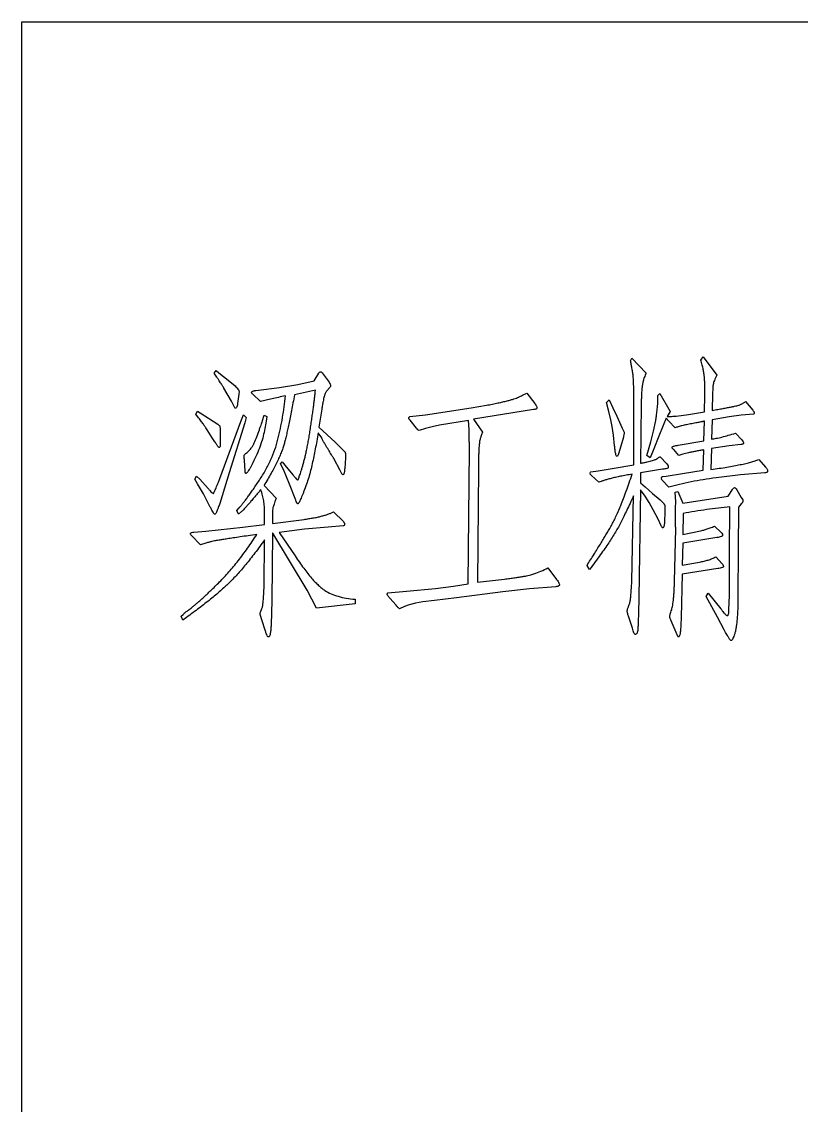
# Model space of a CAD drawing. Header units: millimetres. Extents: x 567 to 1204, y -320 to 307.
# Drawn here: x 600.8 to 719.2, y 142.4 to 306.9 of the extents above; entities that cross this region are included whole.
import ezdxf

# ---------------------------------------------------------------- set-up
doc = ezdxf.new("R2010")
doc.units = ezdxf.units.MM

msp = doc.modelspace()

# ---------------------------------------------------------------- linework, layer by layer
at = {"color": 7, "linetype": 'Continuous', "lineweight": 25}
for p, q in [((600.83, -208.14), (600.83, 306.86)), ((600.83, 306.86), (955.83, 306.86))]:
    msp.add_line(p, q, dxfattribs=at)
at = {"color": 1, "linetype": 'Continuous', "lineweight": 25}
for p, q in [((693.25, 255.42), (693.46, 255.81)), ((693.46, 255.81), (695.62, 253.53)), ((703.95, 255.51), (704.3, 255.99)), ((704.3, 255.99), (706.37, 253.22)), ((630.07, 253.53), (630.33, 253.95)), ((630.46, 252.92), (630.07, 253.53)), ((630.33, 253.95), (630.76, 253.57)), ((630.76, 253.57), (632.18, 252.45)), ((645.25, 252.36), (645.94, 253.53)), ((646.46, 253.57), (647.5, 252.14)), ((632.18, 252.45), (633.22, 251.58)), ((639.95, 251.36), (642.75, 251.8)), ((642.75, 251.8), (645.25, 252.36)), ((632.7, 249.26), (631.54, 251.24)), ((633.78, 250.33), (633.61, 248.91)), ((633.82, 250.76), (633.78, 250.33)), ((637.1, 249.21), (635.9, 250.33)), ((636.37, 250.89), (639.95, 251.36)), ((645.43, 250.94), (642.24, 250.25)), ((647.59, 251.36), (647.11, 250.81)), ((677.52, 250.5), (678.73, 248.91)), ((693.77, 239.63), (693.77, 249.95)), ((697.39, 250.16), (697.69, 250.42)), ((697.39, 249.12), (697.39, 250.16)), ((697.69, 250.42), (699.29, 247.7)), ((704.47, 247.66), (704.55, 250.16)), ((705.71, 250.46), (705.63, 247.87)), ((633.17, 248.26), (632.7, 249.26)), ((669.06, 248.26), (671.39, 248.65)), ((689.62, 249.08), (690.01, 249.47)), ((689.97, 247.7), (689.62, 249.08)), ((690.01, 249.47), (690.57, 248.26)), ((694.89, 248.78), (694.76, 239.85)), ((710.68, 249.21), (711.8, 247.91)), ((627.27, 247.31), (627.52, 247.74)), ((627.69, 246.75), (627.27, 247.31)), ((627.52, 247.74), (627.91, 247.53)), ((627.91, 247.53), (630.58, 245.8)), ((634.08, 246.19), (634.51, 247.22)), ((634.51, 247.22), (634.9, 246.79)), ((634.9, 246.79), (634.69, 246.01)), ((637.4, 246.36), (637.62, 247.14)), ((637.62, 247.14), (638.05, 246.97)), ((638.05, 246.97), (637.92, 246.23)), ((646.38, 248.05), (645.94, 245.32)), ((659.74, 246.97), (662.11, 247.22)), ((662.11, 247.22), (669.06, 248.26)), ((678.51, 248), (669.4, 246.53)), ((690.27, 246.45), (689.97, 247.7)), ((690.57, 248.26), (691.18, 247.01)), ((691.18, 247.01), (692, 245.2)), ((698.68, 246.7), (698.21, 245.59)), ((699.07, 246.23), (698.68, 246.7)), ((699.29, 247.7), (698.81, 246.97)), ((700.19, 247.01), (702.05, 247.27)), ((702.05, 247.27), (704.47, 247.66)), ((708.22, 246.88), (705.63, 246.45)), ((710.07, 247.14), (708.22, 246.88)), ((711.97, 247.31), (710.07, 247.14)), ((630.89, 237.52), (634.08, 246.19)), ((634.69, 246.01), (632.35, 238.42)), ((645.94, 245.32), (648.41, 243.04)), ((660.77, 245.2), (659.78, 246.4)), ((662.11, 245.11), (661.16, 244.81)), ((663.15, 245.37), (662.11, 245.11)), ((664.23, 245.63), (663.15, 245.37)), ((668.67, 246.36), (664.23, 245.63)), ((668.75, 244.98), (668.67, 246.36)), ((669.4, 246.53), (670.79, 244.55)), ((690.44, 245.41), (690.27, 246.45)), ((690.66, 244.12), (690.44, 245.41)), ((692, 245.2), (692.25, 244.68)), ((696.74, 244.72), (697.08, 246.32)), ((698.21, 245.59), (697.56, 243.94)), ((700.02, 245.24), (699.07, 246.23)), ((704.38, 243.25), (704.47, 246.23)), ((705.63, 246.45), (705.54, 243.51)), ((629.76, 243.73), (628.99, 244.94)), ((630.97, 244.25), (630.97, 242.65)), ((646.38, 243.69), (645.86, 244.46)), ((690.83, 242.48), (690.66, 244.12)), ((692.17, 243.82), (691.48, 241.44)), ((696.31, 243.12), (696.74, 244.72)), ((697.56, 243.94), (696.78, 242.04)), ((709.21, 244.42), (710.16, 243.39)), ((648.41, 243.04), (649.49, 242.01)), ((668.62, 221.55), (668.8, 241.96)), ((695.75, 241.05), (696.31, 243.12)), ((696.78, 242.04), (696.22, 240.66)), ((700.58, 241.05), (699.81, 241.92)), ((700.5, 242.61), (704.38, 243.25)), ((704.3, 238.81), (704.38, 241.87)), ((705.54, 242.09), (705.46, 238.9)), ((708.22, 242.48), (705.54, 242.09)), ((709.99, 242.7), (708.22, 242.48)), ((634.73, 238.68), (634.64, 240.28)), ((649.14, 238.85), (648.28, 240.45)), ((649.96, 240.66), (649.88, 239.07)), ((696.22, 240.66), (695.75, 241.05)), ((697.77, 240.84), (698.77, 239.76)), ((712.71, 240.41), (713.74, 239.28)), ((640.12, 239.76), (640.38, 240.06)), ((640.56, 238.9), (640.12, 239.76)), ((640.38, 240.06), (640.77, 239.59)), ((641.5, 236.69), (640.56, 238.9)), ((640.77, 239.59), (641.97, 238.12)), ((649.49, 238.16), (649.14, 238.85)), ((670.18, 239.07), (670.01, 221.81)), ((687.21, 238.55), (688.33, 238.73)), ((688.33, 238.73), (690.44, 239.07)), ((690.44, 239.07), (693.77, 239.63)), ((698.12, 238.94), (694.76, 238.42)), ((701.14, 238.29), (704.3, 238.81)), ((627.13, 237.43), (627.39, 237.9)), ((627.52, 236.74), (627.13, 237.43)), ((627.39, 237.9), (627.87, 237.43)), ((627.87, 237.43), (629.16, 236)), ((632.35, 238.42), (630.89, 233.76)), ((688.45, 236.96), (687.34, 237.99)), ((694.76, 238.42), (694.76, 236.87)), ((694.76, 236.87), (695.49, 236.27)), ((698.08, 237.82), (698.68, 237.9)), ((699.07, 236.22), (698.08, 237.3)), ((698.68, 237.9), (701.14, 238.29)), ((709.95, 238.12), (706.23, 237.65)), ((713.65, 238.42), (709.95, 238.12)), ((628.43, 235.19), (627.52, 236.74)), ((629.46, 233.2), (628.43, 235.19)), ((637.62, 236.48), (639.48, 234.54)), ((642.45, 234.24), (641.5, 236.69)), ((694.76, 235.83), (694.5, 219.43)), ((695.45, 234.88), (694.76, 235.83)), ((695.49, 236.27), (696.61, 235.27)), ((696.61, 235.27), (697.77, 234.28)), ((700.02, 235.45), (700.45, 235.58)), ((700.11, 233.98), (700.02, 235.45)), ((700.45, 235.58), (701.19, 233.8)), ((708.09, 234.84), (708.74, 235.88)), ((709.38, 235.83), (710.07, 234.67)), ((693.46, 221.98), (693.72, 234.93)), ((696.09, 233.89), (695.45, 234.88)), ((696.7, 232.77), (696.09, 233.89)), ((697.77, 234.28), (698.29, 233.76)), ((701.19, 233.8), (708.09, 234.84)), ((710.07, 233.68), (709.65, 233.2)), ((710.07, 234.67), (710.29, 234.28)), ((633.48, 232.69), (633.86, 233.11)), ((633.73, 232.12), (633.48, 232.69)), ((634.21, 232.51), (633.73, 232.12)), ((637.7, 230.57), (637.7, 232.25)), ((638.91, 232.12), (638.91, 230.7)), ((648.15, 232.47), (649.66, 231)), ((697.43, 231.39), (696.7, 232.77)), ((698.47, 232.34), (698.43, 231.13)), ((701.23, 232.25), (701.19, 229.06)), ((708.3, 226.43), (708.35, 233.24)), ((709.65, 233.2), (709.6, 226.68)), ((634.38, 230.18), (637.7, 230.57)), ((638.91, 230.7), (643.7, 231.34)), ((649.61, 230.35), (647.37, 230.18)), ((697.91, 230.35), (697.43, 231.39)), ((706.02, 230.31), (707.01, 229.36)), ((627.96, 227.46), (626.61, 228.89)), ((626.96, 229.41), (628.77, 229.53)), ((628.77, 229.53), (634.38, 230.18)), ((638.91, 229.23), (638.78, 219.01)), ((638.96, 229.23), (638.91, 229.23)), ((644.18, 220.6), (638.96, 229.23)), ((643.75, 229.83), (639.9, 229.36)), ((639.9, 229.36), (642.32, 225.82)), ((647.37, 230.18), (643.75, 229.83)), ((699.94, 221.98), (700.11, 229.92)), ((701.19, 229.06), (703.86, 229.58)), ((706.37, 228.58), (701.19, 227.72)), ((637.62, 221.16), (637.7, 228.24)), ((701.19, 227.72), (701.1, 224.4)), ((706.19, 225.65), (707.14, 224.61)), ((708.26, 219.78), (708.3, 226.43)), ((709.6, 226.68), (709.56, 219.78)), ((680.71, 223.97), (682.04, 222.24)), ((687.04, 223.75), (686.65, 224.36)), ((701.1, 224.4), (703.73, 224.87)), ((706.49, 223.88), (701.1, 223.02)), ((670.01, 221.81), (674.1, 222.29)), ((701.1, 223.02), (700.93, 216.46)), ((637.53, 219.4), (637.62, 221.16)), ((645.6, 217.88), (644.18, 220.6)), ((656.42, 220.21), (659.26, 220.43)), ((659.26, 220.43), (663.66, 220.86)), ((663.66, 220.86), (666.38, 221.2)), ((666.38, 221.2), (668.62, 221.55)), ((673.89, 220.34), (666.85, 219.43)), ((677.9, 220.82), (673.89, 220.34)), ((681.91, 221.12), (677.9, 220.82)), ((638.78, 219.01), (638.7, 215.34)), ((651.43, 219.22), (651.43, 218.53)), ((657.67, 218.32), (656.72, 219.4)), ((661.72, 218.83), (660.6, 218.62)), ((663.49, 219.05), (661.72, 218.83)), ((666.85, 219.43), (663.49, 219.05)), ((694.5, 219.43), (694.46, 217.15)), ((704.72, 219.65), (705.02, 220.12)), ((706.45, 216.5), (704.72, 219.65)), ((705.02, 220.12), (706.97, 217.75)), ((708.18, 217.67), (708.26, 219.78)), ((651.43, 218.53), (645.6, 217.88)), ((658.96, 218.1), (658.19, 217.75)), ((659.65, 218.36), (658.96, 218.1)), ((660.6, 218.62), (659.65, 218.36)), ((694.46, 217.15), (694.41, 215.73)), ((625.06, 216.67), (625.32, 216.93)), ((625.28, 216.07), (625.06, 216.67)), ((625.84, 216.46), (625.28, 216.07)), ((637.31, 215.94), (637.01, 216.89)), ((637.79, 214.52), (637.31, 215.94)), ((693.55, 214.82), (692.94, 216.63)), ((700.33, 213.83), (699.42, 215.94)), ((707.48, 214.56), (706.45, 216.5))]:
    msp.add_line(p, q, dxfattribs=at)
for points, knots in [([(693.77, 249.95), (693.77, 250.08), (693.77, 250.36), (693.75, 250.81), (693.74, 251.32), (693.72, 251.86), (693.7, 252.39), (693.67, 252.86), (693.64, 253.26), (693.59, 253.59), (693.53, 253.94), (693.45, 254.35), (693.36, 254.86), (693.29, 255.22), (693.25, 255.42)], [0, 0, 0, 0, 0.071847, 0.152998, 0.245733, 0.347768, 0.448693, 0.534641, 0.605566, 0.661778, 0.719312, 0.795909, 0.889091, 1, 1, 1, 1]), ([(704.55, 250.16), (704.55, 250.44), (704.54, 250.98), (704.54, 251.73), (704.5, 252.37), (704.47, 252.94), (704.4, 253.5), (704.3, 254.1), (704.14, 254.78), (704.01, 255.26), (703.95, 255.51)], [0, 0, 0, 0, 0.158447, 0.29681, 0.416379, 0.515955, 0.613631, 0.726376, 0.856037, 1, 1, 1, 1]), ([(645.94, 253.53), (645.98, 253.59), (646.03, 253.69), (646.18, 253.77), (646.34, 253.71), (646.42, 253.62), (646.46, 253.57)], [0, 0, 0, 0, 0.297445, 0.495196, 0.700627, 1, 1, 1, 1]), ([(695.62, 253.53), (695.52, 253.31), (695.33, 252.92), (695.16, 252.32), (695.06, 251.71), (694.97, 251.16), (694.92, 250.61), (694.9, 250.09), (694.89, 249.47), (694.89, 249.02), (694.89, 248.78)], [0, 0, 0, 0, 0.145641, 0.266505, 0.385613, 0.527928, 0.613908, 0.722044, 0.849837, 1, 1, 1, 1]), ([(706.37, 253.22), (706.29, 253.08), (706.15, 252.82), (705.99, 252.44), (705.87, 252.11), (705.79, 251.82), (705.76, 251.54), (705.73, 251.22), (705.72, 250.86), (705.72, 250.6), (705.71, 250.46)], [0, 0, 0, 0, 0.1667, 0.309753, 0.429749, 0.528226, 0.622359, 0.731438, 0.857984, 1, 1, 1, 1]), ([(631.54, 251.24), (631.53, 251.25), (631.5, 251.3), (631.44, 251.39), (631.35, 251.53), (631.23, 251.72), (631.08, 251.95), (630.9, 252.23), (630.69, 252.56), (630.54, 252.79), (630.46, 252.92)], [0, 0, 0, 0, 0.025787, 0.081739, 0.165147, 0.27604, 0.412681, 0.581235, 0.775532, 1, 1, 1, 1]), ([(633.22, 251.58), (633.3, 251.5), (633.46, 251.36), (633.64, 251.14), (633.77, 250.95), (633.81, 250.82), (633.82, 250.76)], [0, 0, 0, 0, 0.336873, 0.61334, 0.829783, 1, 1, 1, 1]), ([(647.5, 252.14), (647.55, 252.05), (647.64, 251.89), (647.75, 251.69), (647.71, 251.5), (647.63, 251.41), (647.59, 251.36)], [0, 0, 0, 0, 0.38396, 0.609341, 0.771826, 1, 1, 1, 1]), ([(633.86, 233.11), (633.96, 233.22), (634.16, 233.46), (634.47, 233.85), (634.82, 234.28), (635.18, 234.78), (635.58, 235.33), (636.01, 235.94), (636.46, 236.6), (637.1, 237.55), (637.86, 238.78), (638.64, 240.33), (639.28, 241.9), (639.75, 243.51), (640.11, 245.14), (640.44, 246.77), (640.68, 248.42), (640.8, 249.52), (640.86, 250.07)], [0, 0, 0, 0, 0.023285, 0.049765, 0.079716, 0.112464, 0.148704, 0.188442, 0.231487, 0.277563, 0.372067, 0.463943, 0.554588, 0.643808, 0.732945, 0.822107, 0.910913, 1, 1, 1, 1]), ([(635.9, 250.33), (635.84, 250.38), (635.74, 250.46), (635.71, 250.64), (635.82, 250.74), (635.95, 250.8), (636.14, 250.86), (636.28, 250.88), (636.37, 250.89)], [0, 0, 0, 0, 0.207928, 0.357796, 0.446842, 0.58078, 0.762661, 1, 1, 1, 1]), ([(640.86, 250.07), (640.51, 250), (639.83, 249.86), (638.86, 249.64), (637.95, 249.44), (637.38, 249.28), (637.1, 249.21)], [0, 0, 0, 0, 0.276397, 0.536567, 0.776947, 1, 1, 1, 1]), ([(642.24, 250.25), (642.16, 249.83), (642.02, 249.03), (641.8, 247.88), (641.6, 246.81), (641.39, 245.83), (641.2, 244.93), (641.02, 244.12), (640.84, 243.4), (640.66, 242.74), (640.47, 242.1), (640.21, 241.44), (639.91, 240.72), (639.56, 239.97), (639.16, 239.16), (638.69, 238.31), (638.18, 237.41), (637.81, 236.8), (637.62, 236.48)], [0, 0, 0, 0, 0.086035, 0.166411, 0.240621, 0.30884, 0.371328, 0.428182, 0.47899, 0.524196, 0.568092, 0.616567, 0.669175, 0.72639, 0.787871, 0.853876, 0.924628, 1, 1, 1, 1]), ([(642.75, 237.3), (642.77, 237.31), (642.81, 237.35), (642.84, 237.46), (642.91, 237.62), (642.98, 237.86), (643.09, 238.16), (643.2, 238.52), (643.34, 238.96), (643.49, 239.46), (643.65, 240.01), (643.81, 240.62), (643.96, 241.29), (644.12, 242), (644.27, 242.76), (644.42, 243.58), (644.55, 244.44), (644.69, 245.34), (644.82, 246.24), (644.95, 247.09), (645.05, 247.88), (645.16, 248.61), (645.24, 249.28), (645.32, 249.89), (645.37, 250.43), (645.41, 250.77), (645.43, 250.94)], [0, 0, 0, 0, 0.003243, 0.011253, 0.024029, 0.042016, 0.064354, 0.092207, 0.124848, 0.162277, 0.204235, 0.24929, 0.298242, 0.350328, 0.406455, 0.465651, 0.528837, 0.595195, 0.661484, 0.723103, 0.780507, 0.833305, 0.88183, 0.925748, 0.96495, 1, 1, 1, 1]), ([(647.11, 250.81), (647.05, 250.68), (646.9, 250.41), (646.75, 250.02), (646.66, 249.62), (646.57, 249.2), (646.47, 248.66), (646.41, 248.26), (646.38, 248.05)], [0, 0, 0, 0, 0.150094, 0.320992, 0.430953, 0.580898, 0.770538, 1, 1, 1, 1]), ([(671.39, 248.65), (671.69, 248.71), (672.27, 248.82), (673.1, 248.99), (673.84, 249.16), (674.49, 249.32), (675.05, 249.46), (675.52, 249.6), (675.9, 249.73), (676.28, 249.9), (676.65, 250.08), (677.01, 250.27), (677.29, 250.4), (677.45, 250.47), (677.52, 250.5)], [0, 0, 0, 0, 0.144725, 0.276596, 0.393697, 0.498003, 0.58738, 0.664056, 0.726256, 0.776075, 0.854695, 0.918213, 0.966217, 1, 1, 1, 1]), ([(633.61, 248.91), (633.59, 248.79), (633.57, 248.58), (633.49, 248.34), (633.33, 248.19), (633.23, 248.23), (633.17, 248.26)], [0, 0, 0, 0, 0.3935668, 0.6595542, 0.8246535, 1, 1, 1, 1]), ([(678.73, 248.91), (678.77, 248.84), (678.86, 248.7), (678.98, 248.52), (679.03, 248.37), (679.06, 248.24), (679.01, 248.13), (678.89, 248.07), (678.72, 248.02), (678.59, 248.01), (678.51, 248)], [0, 0, 0, 0, 0.194246, 0.350157, 0.463102, 0.547101, 0.617746, 0.705257, 0.831427, 1, 1, 1, 1]), ([(697.08, 246.32), (697.12, 246.55), (697.19, 247.07), (697.27, 247.73), (697.32, 248.28), (697.37, 248.63), (697.39, 248.9), (697.39, 249.06), (697.39, 249.12)], [0, 0, 0, 0, 0.247365, 0.553523, 0.708606, 0.836377, 0.931903, 1, 1, 1, 1]), ([(705.63, 247.87), (705.93, 247.93), (706.48, 248.02), (707.27, 248.16), (707.95, 248.29), (708.53, 248.39), (709, 248.5), (709.37, 248.58), (709.64, 248.64), (709.94, 248.75), (710.28, 248.92), (710.55, 249.12), (710.68, 249.21)], [0, 0, 0, 0, 0.170988, 0.321261, 0.453212, 0.564239, 0.656014, 0.728065, 0.780401, 0.813752, 0.907539, 1, 1, 1, 1]), ([(628.99, 244.94), (628.92, 245.04), (628.76, 245.28), (628.47, 245.68), (628.11, 246.19), (627.84, 246.55), (627.69, 246.75)], [0, 0, 0, 0, 0.167236, 0.389514, 0.66753, 1, 1, 1, 1]), ([(659.78, 246.4), (659.72, 246.46), (659.63, 246.56), (659.56, 246.73), (659.64, 246.86), (659.7, 246.93), (659.74, 246.97)], [0, 0, 0, 0, 0.366604, 0.575012, 0.762974, 1, 1, 1, 1]), ([(698.81, 246.97), (698.97, 246.97), (699.26, 246.96), (699.64, 246.98), (699.95, 246.99), (700.12, 247), (700.19, 247.01)], [0, 0, 0, 0, 0.342264, 0.624552, 0.842133, 1, 1, 1, 1]), ([(711.8, 247.91), (711.84, 247.86), (711.91, 247.77), (711.98, 247.65), (712.03, 247.55), (712.04, 247.47), (712.01, 247.39), (711.99, 247.34), (711.97, 247.31)], [0, 0, 0, 0, 0.281625, 0.500578, 0.643564, 0.737907, 0.865591, 1, 1, 1, 1]), ([(630.58, 245.8), (630.65, 245.75), (630.76, 245.66), (630.89, 245.5), (630.93, 245.31), (630.96, 245.06), (630.97, 244.69), (630.97, 244.41), (630.97, 244.25)], [0, 0, 0, 0, 0.148119, 0.265271, 0.348328, 0.497856, 0.714756, 1, 1, 1, 1]), ([(634.64, 240.28), (634.64, 240.38), (634.62, 240.56), (634.61, 240.79), (634.6, 240.95), (634.59, 241.06), (634.65, 241.15), (634.76, 241.25), (634.93, 241.41), (635.18, 241.6), (635.44, 241.85), (635.69, 242.16), (635.92, 242.52), (636.19, 243.1), (636.52, 243.9), (636.84, 244.75), (637.08, 245.41), (637.23, 245.82), (637.33, 246.12), (637.38, 246.29), (637.4, 246.36)], [0, 0, 0, 0, 0.044684, 0.078183, 0.101485, 0.112634, 0.124276, 0.145966, 0.180841, 0.226405, 0.280293, 0.337755, 0.399111, 0.466425, 0.61551, 0.780475, 0.859536, 0.922722, 0.968851, 1, 1, 1, 1]), ([(637.92, 246.23), (637.86, 245.86), (637.74, 245.1), (637.49, 243.95), (637.17, 242.74), (636.67, 241.51), (636.1, 240.25), (635.61, 239.34), (635.3, 238.77), (635.16, 238.57), (635.04, 238.42), (634.95, 238.34), (634.84, 238.31), (634.78, 238.39), (634.73, 238.51), (634.73, 238.62), (634.73, 238.68)], [0, 0, 0, 0, 0.126709, 0.255882, 0.392265, 0.542119, 0.697712, 0.851677, 0.886008, 0.913568, 0.933741, 0.947935, 0.956569, 0.965602, 0.979309, 1, 1, 1, 1]), ([(661.16, 244.81), (661.1, 244.84), (660.93, 244.94), (660.84, 245.1), (660.77, 245.2)], [0, 0, 0, 0, 0.39056, 1, 1, 1, 1]), ([(704.47, 246.23), (704.44, 246.23), (704.38, 246.22), (704.27, 246.19), (704.1, 246.16), (703.89, 246.11), (703.63, 246.06), (703.32, 246.01), (702.96, 245.93), (702.44, 245.84), (701.8, 245.71), (701.1, 245.56), (700.52, 245.41), (700.17, 245.29), (700.02, 245.24)], [0, 0, 0, 0, 0.015667, 0.041504, 0.07723, 0.125872, 0.184406, 0.252839, 0.332809, 0.424052, 0.604052, 0.760447, 0.892322, 1, 1, 1, 1]), ([(630.97, 242.65), (630.97, 242.58), (630.97, 242.47), (630.94, 242.33), (630.89, 242.23), (630.8, 242.23), (630.74, 242.29), (630.66, 242.37), (630.57, 242.49), (630.44, 242.66), (630.31, 242.87), (630.15, 243.12), (629.96, 243.41), (629.83, 243.62), (629.76, 243.73)], [0, 0, 0, 0, 0.088071, 0.147367, 0.184728, 0.217691, 0.245159, 0.291775, 0.358269, 0.446724, 0.555668, 0.682915, 0.832284, 1, 1, 1, 1]), ([(645.86, 244.46), (645.78, 244.05), (645.63, 243.23), (645.4, 242.04), (645.17, 240.9), (644.87, 239.46), (644.43, 237.69), (643.89, 236.15), (643.5, 235.18), (643.33, 234.77), (643.18, 234.43), (643.05, 234.15), (642.95, 233.93), (642.85, 233.8), (642.8, 233.7), (642.66, 233.69), (642.57, 233.95), (642.5, 234.13), (642.45, 234.24)], [0, 0, 0, 0, 0.106532, 0.20822, 0.305694, 0.398964, 0.580698, 0.764193, 0.807549, 0.844627, 0.876345, 0.9018, 0.921724, 0.935721, 0.944105, 0.948432, 0.9684, 1, 1, 1, 1]), ([(648.28, 240.45), (648.27, 240.47), (648.24, 240.52), (648.17, 240.61), (648.09, 240.76), (647.97, 240.93), (647.84, 241.16), (647.67, 241.42), (647.49, 241.74), (647.28, 242.07), (647.08, 242.41), (646.89, 242.71), (646.74, 242.98), (646.61, 243.2), (646.51, 243.39), (646.45, 243.53), (646.39, 243.62), (646.38, 243.67), (646.38, 243.69)], [0, 0, 0, 0, 0.016063, 0.046758, 0.090267, 0.146942, 0.216438, 0.300542, 0.396027, 0.506121, 0.615329, 0.710814, 0.793177, 0.861812, 0.915896, 0.957776, 0.98596, 1, 1, 1, 1]), ([(668.8, 241.96), (668.8, 242.01), (668.8, 242.16), (668.79, 242.45), (668.79, 242.87), (668.77, 243.38), (668.77, 243.91), (668.76, 244.37), (668.75, 244.71), (668.75, 244.9), (668.75, 244.98)], [0, 0, 0, 0, 0.050841, 0.14619, 0.286018, 0.470364, 0.65891, 0.811446, 0.923739, 1, 1, 1, 1]), ([(670.79, 244.55), (670.72, 244.38), (670.59, 244.07), (670.45, 243.67), (670.37, 243.34), (670.32, 243.03), (670.28, 242.66), (670.24, 242.21), (670.21, 241.64), (670.19, 240.93), (670.18, 240.06), (670.18, 239.42), (670.18, 239.07)], [0, 0, 0, 0, 0.096539, 0.182741, 0.227657, 0.283627, 0.350821, 0.429337, 0.527211, 0.654927, 0.812518, 1, 1, 1, 1]), ([(692.25, 244.68), (692.26, 244.61), (692.28, 244.5), (692.27, 244.32), (692.23, 244.1), (692.19, 243.92), (692.17, 243.82)], [0, 0, 0, 0, 0.221121, 0.396618, 0.618823, 1, 1, 1, 1]), ([(705.54, 243.51), (705.78, 243.55), (706.31, 243.64), (707.16, 243.84), (708.14, 244.1), (708.84, 244.31), (709.21, 244.42)], [0, 0, 0, 0, 0.191935, 0.422293, 0.691549, 1, 1, 1, 1]), ([(710.16, 243.39), (710.23, 243.29), (710.34, 243.14), (710.42, 242.93), (710.37, 242.81), (710.27, 242.76), (710.15, 242.71), (710.05, 242.7), (709.99, 242.7)], [0, 0, 0, 0, 0.337469, 0.540755, 0.615742, 0.705245, 0.836747, 1, 1, 1, 1]), ([(649.49, 242.01), (649.55, 241.94), (649.67, 241.83), (649.81, 241.66), (649.91, 241.53), (649.96, 241.42), (649.98, 241.3), (649.99, 241.14), (649.98, 240.92), (649.97, 240.76), (649.96, 240.66)], [0, 0, 0, 0, 0.181893, 0.325498, 0.430908, 0.500702, 0.56934, 0.674834, 0.818254, 1, 1, 1, 1]), ([(691.48, 241.44), (691.45, 241.34), (691.39, 241.17), (691.31, 240.98), (691.19, 240.86), (691.07, 240.97), (691.03, 241.17), (690.95, 241.49), (690.89, 241.94), (690.85, 242.29), (690.83, 242.48)], [0, 0, 0, 0, 0.140203, 0.230675, 0.278349, 0.322162, 0.408108, 0.549971, 0.746321, 1, 1, 1, 1]), ([(699.81, 241.92), (699.74, 241.97), (699.64, 242.05), (699.54, 242.21), (699.6, 242.29), (699.6, 242.38), (699.71, 242.42), (699.88, 242.47), (700.15, 242.54), (700.37, 242.58), (700.5, 242.61)], [0, 0, 0, 0, 0.180753, 0.266084, 0.325005, 0.374397, 0.424916, 0.546906, 0.73918, 1, 1, 1, 1]), ([(704.38, 241.87), (704.16, 241.84), (703.73, 241.77), (703.12, 241.67), (702.57, 241.56), (702.07, 241.46), (701.62, 241.36), (701.22, 241.26), (700.88, 241.16), (700.68, 241.09), (700.58, 241.05)], [0, 0, 0, 0, 0.173197, 0.331532, 0.476919, 0.607784, 0.727402, 0.831049, 0.92204, 1, 1, 1, 1]), ([(694.76, 239.85), (694.94, 239.88), (695.29, 239.95), (695.77, 240.06), (696.2, 240.16), (696.55, 240.27), (696.85, 240.36), (697.08, 240.43), (697.25, 240.52), (697.42, 240.63), (697.55, 240.81), (697.72, 240.83), (697.77, 240.84)], [0, 0, 0, 0, 0.174866, 0.329859, 0.465017, 0.580928, 0.676623, 0.752798, 0.810651, 0.849294, 0.946895, 1, 1, 1, 1]), ([(705.46, 238.9), (705.88, 238.96), (706.69, 239.08), (707.85, 239.26), (708.91, 239.45), (709.87, 239.63), (710.73, 239.82), (711.48, 240.01), (712.13, 240.2), (712.52, 240.34), (712.71, 240.41)], [0, 0, 0, 0, 0.172477, 0.331321, 0.475714, 0.607393, 0.725746, 0.830686, 0.921496, 1, 1, 1, 1]), ([(649.88, 239.07), (649.86, 238.95), (649.84, 238.74), (649.79, 238.46), (649.75, 238.28), (649.71, 238.15), (649.59, 238.1), (649.52, 238.14), (649.49, 238.16)], [0, 0, 0, 0, 0.315629, 0.555071, 0.719035, 0.805062, 0.893853, 1, 1, 1, 1]), ([(687.34, 237.99), (687.27, 238.05), (687.16, 238.13), (687.07, 238.31), (687.14, 238.43), (687.19, 238.51), (687.21, 238.55)], [0, 0, 0, 0, 0.39985, 0.602862, 0.78488, 1, 1, 1, 1]), ([(698.77, 239.76), (698.84, 239.67), (698.94, 239.51), (699.02, 239.25), (698.9, 239.1), (698.72, 239.04), (698.45, 238.98), (698.24, 238.95), (698.12, 238.94)], [0, 0, 0, 0, 0.232406, 0.388555, 0.463017, 0.582778, 0.759276, 1, 1, 1, 1]), ([(713.74, 239.28), (713.79, 239.22), (713.88, 239.11), (714, 238.95), (714.05, 238.8), (714.07, 238.66), (714.04, 238.55), (713.95, 238.46), (713.81, 238.42), (713.71, 238.42), (713.65, 238.42)], [0, 0, 0, 0, 0.190163, 0.345487, 0.47546, 0.578726, 0.664849, 0.752038, 0.860903, 1, 1, 1, 1]), ([(629.16, 236), (629.26, 235.89), (629.42, 235.69), (629.65, 235.45), (629.79, 235.32), (629.91, 235.23), (629.98, 235.31), (630.03, 235.42), (630.11, 235.61), (630.23, 235.85), (630.35, 236.17), (630.52, 236.56), (630.69, 237.02), (630.82, 237.34), (630.89, 237.52)], [0, 0, 0, 0, 0.125212, 0.216934, 0.275568, 0.302998, 0.318279, 0.355362, 0.410958, 0.488313, 0.585295, 0.702354, 0.841479, 1, 1, 1, 1]), ([(641.97, 238.12), (642.07, 237.99), (642.24, 237.77), (642.49, 237.53), (642.63, 237.34), (642.73, 237.31), (642.75, 237.3)], [0, 0, 0, 0, 0.4263, 0.731699, 0.921934, 1, 1, 1, 1]), ([(686.65, 224.36), (687, 224.92), (687.69, 225.99), (688.64, 227.54), (689.5, 228.94), (690.16, 230.05), (690.64, 230.95), (691.01, 231.69), (691.38, 232.55), (691.79, 233.49), (692.2, 234.53), (692.63, 235.67), (693.06, 236.91), (693.35, 237.77), (693.5, 238.21)], [0, 0, 0, 0, 0.128315, 0.245581, 0.351678, 0.446905, 0.494634, 0.548419, 0.608346, 0.674595, 0.746337, 0.824671, 0.909477, 1, 1, 1, 1]), ([(693.5, 238.21), (693.2, 238.15), (692.6, 238.04), (691.76, 237.88), (691, 237.72), (690.33, 237.56), (689.74, 237.41), (689.23, 237.25), (688.81, 237.11), (688.56, 237), (688.45, 236.96)], [0, 0, 0, 0, 0.180848, 0.345809, 0.494907, 0.627251, 0.743832, 0.84507, 0.930769, 1, 1, 1, 1]), ([(698.08, 237.3), (698.04, 237.35), (697.96, 237.43), (697.91, 237.58), (697.98, 237.71), (698.05, 237.78), (698.08, 237.82)], [0, 0, 0, 0, 0.328511, 0.534055, 0.740131, 1, 1, 1, 1]), ([(706.23, 237.65), (705.58, 237.56), (704.31, 237.38), (702.47, 237.05), (700.73, 236.67), (699.61, 236.37), (699.07, 236.22)], [0, 0, 0, 0, 0.269602, 0.525643, 0.769332, 1, 1, 1, 1]), ([(637.14, 235.88), (636.96, 235.65), (636.61, 235.23), (636.1, 234.64), (635.66, 234.11), (635.26, 233.66), (634.93, 233.27), (634.63, 232.96), (634.41, 232.7), (634.27, 232.57), (634.21, 232.51)], [0, 0, 0, 0, 0.194155, 0.36796, 0.523434, 0.658406, 0.77304, 0.868303, 0.944302, 1, 1, 1, 1]), ([(637.7, 232.25), (637.7, 232.43), (637.7, 232.78), (637.68, 233.27), (637.64, 233.72), (637.56, 234.27), (637.4, 234.99), (637.23, 235.57), (637.14, 235.88)], [0, 0, 0, 0, 0.145719, 0.281197, 0.401337, 0.511728, 0.736949, 1, 1, 1, 1]), ([(708.74, 235.88), (708.78, 235.96), (708.85, 236.09), (708.99, 236.15), (709.04, 236.18)], [0, 0, 0, 0, 0.631859, 1, 1, 1, 1]), ([(709.04, 236.18), (709.09, 236.14), (709.24, 236.06), (709.33, 235.92), (709.38, 235.83)], [0, 0, 0, 0, 0.373346, 1, 1, 1, 1]), ([(630.89, 233.76), (630.82, 233.56), (630.69, 233.21), (630.53, 232.76), (630.4, 232.46), (630.31, 232.26), (630.23, 232.13), (630.08, 232.1), (629.99, 232.25), (629.85, 232.45), (629.68, 232.79), (629.54, 233.05), (629.46, 233.2)], [0, 0, 0, 0, 0.201854, 0.354076, 0.460078, 0.516608, 0.565702, 0.600596, 0.636661, 0.716398, 0.836791, 1, 1, 1, 1]), ([(639.48, 234.54), (639.41, 234.38), (639.29, 234.08), (639.15, 233.68), (639.04, 233.38), (638.95, 233.07), (638.92, 232.66), (638.92, 232.32), (638.91, 232.12)], [0, 0, 0, 0, 0.210812, 0.379508, 0.508582, 0.595841, 0.760081, 1, 1, 1, 1]), ([(693.72, 234.93), (693.54, 234.54), (693.2, 233.81), (692.71, 232.76), (692.24, 231.83), (691.7, 230.7), (690.96, 229.35), (690.11, 228.01), (689.33, 226.89), (688.64, 225.93), (687.88, 224.87), (687.32, 224.13), (687.04, 223.75)], [0, 0, 0, 0, 0.097827, 0.18602, 0.266098, 0.336986, 0.47403, 0.619389, 0.699186, 0.789326, 0.889534, 1, 1, 1, 1]), ([(698.29, 233.76), (698.32, 233.72), (698.37, 233.65), (698.43, 233.55), (698.45, 233.39), (698.45, 233.16), (698.47, 232.79), (698.47, 232.5), (698.47, 232.34)], [0, 0, 0, 0, 0.094935, 0.173437, 0.249192, 0.407417, 0.662095, 1, 1, 1, 1]), ([(700.11, 229.92), (700.11, 229.95), (700.11, 230.03), (700.1, 230.18), (700.1, 230.38), (700.08, 230.63), (700.07, 230.96), (700.08, 231.38), (700.07, 231.88), (700.08, 232.44), (700.1, 232.98), (700.1, 233.42), (700.11, 233.74), (700.11, 233.91), (700.11, 233.98)], [0, 0, 0, 0, 0.022077, 0.058381, 0.107291, 0.168872, 0.249311, 0.351811, 0.474812, 0.621475, 0.763434, 0.87383, 0.952692, 1, 1, 1, 1]), ([(710.29, 234.28), (710.29, 234.25), (710.3, 234.18), (710.32, 234.07), (710.25, 233.88), (710.14, 233.76), (710.07, 233.68)], [0, 0, 0, 0, 0.133469, 0.286802, 0.524535, 1, 1, 1, 1]), ([(643.7, 231.34), (643.94, 231.38), (644.41, 231.44), (645.08, 231.56), (645.71, 231.67), (646.29, 231.82), (646.82, 231.95), (647.31, 232.12), (647.75, 232.28), (648.02, 232.41), (648.15, 232.47)], [0, 0, 0, 0, 0.158327, 0.306116, 0.444602, 0.574482, 0.693602, 0.804594, 0.906886, 1, 1, 1, 1]), ([(708.35, 233.24), (707.17, 233.11), (704.79, 232.85), (702.42, 232.45), (701.23, 232.25)], [0, 0, 0, 0, 0.49419, 1, 1, 1, 1]), ([(649.66, 231), (649.72, 230.92), (649.82, 230.79), (649.87, 230.56), (649.79, 230.38), (649.68, 230.36), (649.61, 230.35)], [0, 0, 0, 0, 0.34812, 0.603561, 0.791808, 1, 1, 1, 1]), ([(698.43, 231.13), (698.42, 231), (698.4, 230.76), (698.37, 230.45), (698.31, 230.23), (698.25, 230.09), (698.15, 230.04), (698.06, 230.1), (697.98, 230.2), (697.94, 230.3), (697.91, 230.35)], [0, 0, 0, 0, 0.260441, 0.46388, 0.604841, 0.691774, 0.745347, 0.79892, 0.883878, 1, 1, 1, 1]), ([(703.86, 229.58), (703.99, 229.61), (704.29, 229.68), (704.78, 229.84), (705.37, 230.05), (705.79, 230.22), (706.02, 230.31)], [0, 0, 0, 0, 0.178615, 0.404453, 0.678134, 1, 1, 1, 1]), ([(625.32, 216.93), (625.39, 216.99), (625.55, 217.12), (625.86, 217.37), (626.3, 217.7), (626.74, 218.04), (627.16, 218.38), (627.54, 218.71), (627.98, 219.08), (628.45, 219.53), (628.99, 220.02), (629.57, 220.58), (630.2, 221.2), (631.13, 222.1), (632.33, 223.38), (633.74, 225.09), (635.17, 226.99), (636.07, 228.36), (636.54, 229.06)], [0, 0, 0, 0, 0.014787, 0.038591, 0.07154, 0.1135, 0.139227, 0.169536, 0.204187, 0.243413, 0.287533, 0.335989, 0.388791, 0.446492, 0.570656, 0.704304, 0.847023, 1, 1, 1, 1]), ([(626.61, 228.89), (626.55, 228.94), (626.45, 229.04), (626.44, 229.27), (626.68, 229.37), (626.85, 229.39), (626.96, 229.41)], [0, 0, 0, 0, 0.264091, 0.429211, 0.642749, 1, 1, 1, 1]), ([(636.54, 229.06), (636.09, 228.99), (635.24, 228.86), (634.04, 228.69), (633, 228.52), (632.11, 228.39), (631.38, 228.28), (630.81, 228.19), (630.39, 228.12), (630.04, 228.06), (629.65, 227.98), (629.17, 227.85), (628.59, 227.67), (628.18, 227.54), (627.96, 227.46)], [0, 0, 0, 0, 0.156694, 0.295609, 0.416129, 0.518147, 0.602496, 0.669063, 0.717243, 0.746921, 0.793219, 0.851361, 0.920033, 1, 1, 1, 1]), ([(707.01, 229.36), (707.08, 229.28), (707.18, 229.14), (707.26, 228.91), (707.14, 228.78), (706.96, 228.71), (706.7, 228.64), (706.49, 228.6), (706.37, 228.58)], [0, 0, 0, 0, 0.221028, 0.362847, 0.437414, 0.55884, 0.750106, 1, 1, 1, 1]), ([(637.7, 228.24), (637.46, 227.89), (636.98, 227.22), (636.25, 226.26), (635.55, 225.34), (634.85, 224.5), (634.19, 223.7), (633.55, 222.97), (632.91, 222.3), (632.3, 221.67), (631.65, 221.08), (630.98, 220.47), (630.25, 219.84), (629.47, 219.2), (628.63, 218.54), (627.75, 217.86), (626.81, 217.17), (626.17, 216.7), (625.84, 216.46)], [0, 0, 0, 0, 0.075426, 0.147342, 0.215617, 0.280738, 0.342254, 0.400146, 0.454999, 0.506336, 0.557428, 0.611532, 0.668674, 0.728876, 0.791919, 0.858061, 0.927621, 1, 1, 1, 1]), ([(642.32, 225.82), (642.54, 225.49), (642.97, 224.86), (643.62, 223.96), (644.22, 223.16), (644.81, 222.45), (645.35, 221.83), (645.88, 221.33), (646.36, 220.89), (646.99, 220.45), (647.81, 220.01), (648.91, 219.64), (650.12, 219.35), (650.98, 219.27), (651.43, 219.22)], [0, 0, 0, 0, 0.101739, 0.194513, 0.280336, 0.357685, 0.427516, 0.489584, 0.544477, 0.592282, 0.683655, 0.780818, 0.885957, 1, 1, 1, 1]), ([(703.73, 224.87), (703.96, 224.91), (704.41, 224.99), (705.05, 225.16), (705.65, 225.38), (706.01, 225.56), (706.19, 225.65)], [0, 0, 0, 0, 0.270906, 0.526384, 0.768298, 1, 1, 1, 1]), ([(674.1, 222.29), (674.38, 222.32), (674.9, 222.38), (675.64, 222.47), (676.31, 222.58), (676.91, 222.67), (677.44, 222.76), (677.89, 222.86), (678.26, 222.95), (678.85, 223.14), (679.67, 223.47), (680.36, 223.8), (680.71, 223.97)], [0, 0, 0, 0, 0.120032, 0.228971, 0.327894, 0.416551, 0.494191, 0.560867, 0.617566, 0.664404, 0.83165, 1, 1, 1, 1]), ([(707.14, 224.61), (707.21, 224.53), (707.31, 224.41), (707.42, 224.18), (707.29, 224.06), (707.11, 224.01), (706.84, 223.93), (706.62, 223.9), (706.49, 223.88)], [0, 0, 0, 0, 0.221915, 0.356478, 0.421414, 0.54473, 0.738607, 1, 1, 1, 1]), ([(682.04, 222.24), (682.11, 222.14), (682.24, 221.95), (682.38, 221.7), (682.45, 221.51), (682.47, 221.36), (682.39, 221.26), (682.28, 221.19), (682.11, 221.15), (681.99, 221.13), (681.91, 221.12)], [0, 0, 0, 0, 0.23298, 0.414715, 0.540604, 0.620224, 0.683168, 0.763777, 0.867129, 1, 1, 1, 1]), ([(692.94, 216.63), (692.91, 216.73), (692.86, 216.89), (692.79, 217.12), (692.76, 217.3), (692.74, 217.51), (692.83, 217.79), (692.97, 218.18), (693.14, 218.63), (693.22, 219.05), (693.26, 219.41), (693.3, 219.76), (693.34, 220.18), (693.37, 220.66), (693.4, 221.13), (693.44, 221.51), (693.45, 221.78), (693.46, 221.93), (693.46, 221.98)], [0, 0, 0, 0, 0.052983, 0.096758, 0.130082, 0.154714, 0.208723, 0.290611, 0.384721, 0.472036, 0.521592, 0.585249, 0.664062, 0.758055, 0.848543, 0.920251, 0.969515, 1, 1, 1, 1]), ([(699.5, 217.63), (699.53, 217.73), (699.59, 217.97), (699.67, 218.35), (699.73, 218.8), (699.79, 219.32), (699.84, 219.9), (699.88, 220.54), (699.91, 221.24), (699.93, 221.73), (699.94, 221.98)], [0, 0, 0, 0, 0.07522, 0.165737, 0.268691, 0.387351, 0.518906, 0.664861, 0.825185, 1, 1, 1, 1]), ([(637.23, 217.67), (637.28, 217.78), (637.37, 217.97), (637.42, 218.23), (637.45, 218.46), (637.46, 218.71), (637.5, 219.03), (637.52, 219.26), (637.53, 219.4)], [0, 0, 0, 0, 0.199894, 0.359114, 0.453971, 0.595735, 0.774246, 1, 1, 1, 1]), ([(656.72, 219.4), (656.66, 219.47), (656.55, 219.59), (656.43, 219.76), (656.36, 219.88), (656.31, 219.99), (656.35, 220.1), (656.39, 220.17), (656.42, 220.21)], [0, 0, 0, 0, 0.283938, 0.503794, 0.649995, 0.734229, 0.85702, 1, 1, 1, 1]), ([(709.56, 219.78), (709.56, 219.46), (709.55, 218.83), (709.53, 217.91), (709.49, 217.04), (709.43, 216.22), (709.36, 215.48), (709.27, 214.82), (709.15, 214.25), (709.01, 213.79), (708.87, 213.42), (708.74, 213.16), (708.65, 213), (708.53, 212.92), (708.45, 212.98), (708.38, 213.06), (708.29, 213.2), (708.16, 213.37), (708.02, 213.6), (707.87, 213.88), (707.68, 214.2), (707.55, 214.44), (707.48, 214.56)], [0, 0, 0, 0, 0.10754, 0.210132, 0.307081, 0.399175, 0.483644, 0.557067, 0.621878, 0.676176, 0.719689, 0.751538, 0.772483, 0.784272, 0.79099, 0.803076, 0.821455, 0.845554, 0.874995, 0.910418, 0.9522, 1, 1, 1, 1]), ([(637.01, 216.89), (637.01, 216.93), (637.01, 217.02), (637.05, 217.19), (637.13, 217.41), (637.19, 217.58), (637.23, 217.67)], [0, 0, 0, 0, 0.140939, 0.348248, 0.637955, 1, 1, 1, 1]), ([(658.19, 217.75), (658.17, 217.77), (658.11, 217.81), (658.01, 217.92), (657.86, 218.1), (657.74, 218.23), (657.67, 218.32)], [0, 0, 0, 0, 0.083448, 0.272271, 0.580013, 1, 1, 1, 1]), ([(699.42, 215.94), (699.37, 216.06), (699.29, 216.27), (699.21, 216.54), (699.23, 216.77), (699.29, 217), (699.38, 217.29), (699.46, 217.51), (699.5, 217.63)], [0, 0, 0, 0, 0.214475, 0.38241, 0.477408, 0.608202, 0.78337, 1, 1, 1, 1]), ([(706.97, 217.75), (707.06, 217.62), (707.24, 217.4), (707.47, 217.11), (707.64, 216.91), (707.78, 216.77), (707.94, 216.71), (708.07, 216.81), (708.12, 216.96), (708.16, 217.13), (708.17, 217.38), (708.17, 217.57), (708.18, 217.67)], [0, 0, 0, 0, 0.197521, 0.349723, 0.457125, 0.520043, 0.587869, 0.649528, 0.697559, 0.772372, 0.871958, 1, 1, 1, 1]), ([(694.41, 215.73), (694.4, 215.49), (694.39, 215.08), (694.35, 214.55), (694.31, 214.21), (694.23, 213.99), (694.09, 213.91), (693.94, 213.86), (693.83, 213.98), (693.76, 214.17), (693.66, 214.46), (693.59, 214.69), (693.55, 214.82)], [0, 0, 0, 0, 0.231226, 0.400249, 0.514173, 0.569113, 0.623379, 0.669585, 0.700521, 0.765667, 0.865055, 1, 1, 1, 1]), ([(700.93, 216.46), (700.92, 216.16), (700.91, 215.61), (700.86, 214.86), (700.82, 214.29), (700.74, 213.87), (700.7, 213.62), (700.55, 213.45), (700.4, 213.63), (700.36, 213.75), (700.33, 213.83)], [0, 0, 0, 0, 0.262619, 0.479302, 0.646341, 0.766392, 0.842391, 0.879087, 0.9198, 1, 1, 1, 1]), ([(638.7, 215.34), (638.68, 215.09), (638.66, 214.67), (638.59, 214.11), (638.51, 213.77), (638.42, 213.51), (638.2, 213.51), (638.08, 213.74), (637.93, 214.06), (637.85, 214.35), (637.79, 214.52)], [0, 0, 0, 0, 0.236797, 0.414391, 0.533998, 0.601872, 0.643314, 0.710966, 0.829636, 1, 1, 1, 1])]:
    msp.add_open_spline(points, degree=3, knots=knots, dxfattribs=at)

doc.saveas('drawing.dxf')
